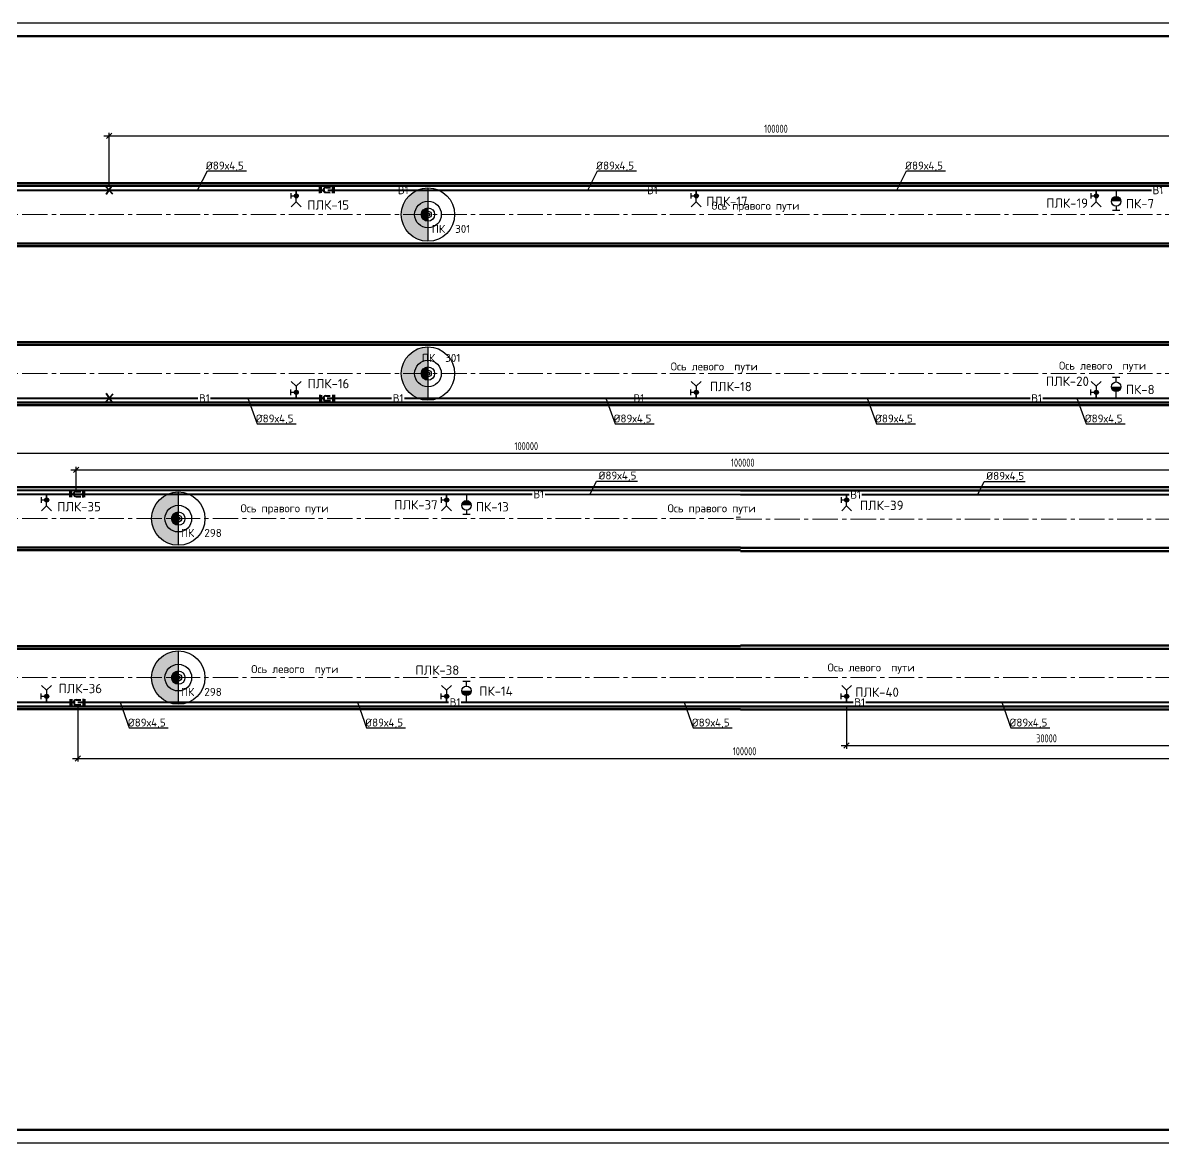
# Paper-space layout 'л2-л8' of a CAD drawing. Header units: millimetres. Extents: x 10032 to 18918, y -3051 to 627.
# Drawn here: x 11127.6 to 11555.3, y -1195.5 to -775.5 of the extents above; entities that cross this region are included whole.
import ezdxf

# ---------------------------------------------------------------- set-up
doc = ezdxf.new("R2010")
doc.units = ezdxf.units.MM
doc.header["$LTSCALE"] = 0.5
doc.linetypes.add('CENTER2', pattern=[28.575, 19.05, -3.175, 3.175, -3.175])
for name, color, linetype in [('0 @ 1', 7, 'Continuous'), ('1_NADPIS', 7, 'Continuous'), ('3_Текст', 7, 'Continuous'), ('FORMAT', 7, 'Continuous'), ('ВК_надписи', 7, 'Continuous'), ('ВК_сети', 4, 'Continuous'), ('ГТ_ПК', 2, 'Continuous'), ('ГТ_ПК @ 0.25', 2, 'Continuous'), ('ГТ_ПК @ 0.5', 2, 'Continuous'), ('ГТ_ПК @ 1', 2, 'Continuous'), ('ГТ_ПК @ 2', 2, 'Continuous'), ('ГТ_ПК @ 4', 2, 'Continuous')]:
    doc.layers.add(name, color=color, linetype=linetype)
for name, color, linetype, lineweight in [('1_PK500', 5, 'Continuous', 35), ('А_Конструкции', 4, 'Continuous', 50), ('АР_Оси', 242, 'CENTER2', 18)]:
    doc.layers.add(name, color=color, linetype=linetype, lineweight=lineweight)
doc.styles.add('RS-30-06', font='romans.shx', dxfattribs={"width": 0.6, "height": 3})
doc.styles.add('Стандарт ММП', font='isocpeur.ttf')
doc.dimstyles.new('M200$0', dxfattribs={"dimscale": 0, "dimtxt": 3, "dimasz": 2, "dimexe": 1.2, "dimexo": 1.5, "dimgap": 1.2, "dimtad": 1, "dimdec": 0, "dimlfac": 200, "dimrnd": 1, "dimzin": 0, "dimdsep": 46, "dimtxsty": 'RS-30-06', "dimblk1": 'OBLIQUE', "dimblk2": 'OBLIQUE', "dimsah": 1, "dimcen": 2.5, "dimdle": 2, "dimclrt": 9, "dimadec": 0, "dimazin": 0, "dimtfac": 1, "dimtdec": 0, "dimtmove": 2, "dimatfit": 3, "dimldrblk": 'OBLIQUE', "dimfxl": 1.2, "dimtolj": 1, "dimtzin": 0, "dimarcsym": 0})

# ---------------------------------------------------------------- blocks, each defined once
blk = doc.blocks.new('ПК')
at = {"layer": 'ГТ_ПК'}
blk.add_hatch(color=0, dxfattribs=at).paths.add_polyline_path([(0, -2.5, 0.414214), (2.5, 0, 0.414214), (0, 2.5)])
at = {"layer": 'ГТ_ПК', "color": 0}
blk.add_line((0, -2.5), (0, 2.5), dxfattribs=at)
blk.add_circle((0, 0), 2.5, dxfattribs=at)
blk = doc.blocks.new('*U497')
at = {"layer": 'ГТ_ПК @ 0.25', "extrusion": (9.32183e-09, 7.72587e-22, 1), "xscale": 0.2500000000000059, "yscale": 0.2500000000000053, "zscale": 0.2500000000000053, "rotation": 180}
blk.add_blockref('ПК', (11279.57, -847.38, 0), dxfattribs=at)
at = {"layer": 'ГТ_ПК @ 0.5', "extrusion": (9.32183e-09, 7.72587e-22, 1), "xscale": 0.5000000000000185, "yscale": 0.5000000000000173, "zscale": 0.5000000000000173, "rotation": 180}
blk.add_blockref('ПК', (11279.57, -847.38, 0), dxfattribs=at)
at = {"layer": 'ГТ_ПК @ 1', "extrusion": (9.32183e-09, 7.72587e-22, 1), "rotation": 179.9999999999641}
blk.add_blockref('ПК', (11279.57, -847.38, 0), dxfattribs=at)
at = {"layer": 'ГТ_ПК @ 2', "extrusion": (9.32183e-09, 7.72587e-22, 1), "xscale": 2.000000000000074, "yscale": 2.000000000000069, "zscale": 2.000000000000069, "rotation": 180}
blk.add_blockref('ПК', (11279.57, -847.38, 0), dxfattribs=at)
at = {"layer": 'ГТ_ПК @ 4', "extrusion": (9.32183e-09, 7.72587e-22, 1), "xscale": 4.000000000000095, "yscale": 4.000000000000085, "zscale": 4.000000000000085, "rotation": 180}
blk.add_blockref('ПК', (11279.57, -847.38, 0), dxfattribs=at)
blk = doc.blocks.new('*U500')
at = {"layer": 'ГТ_ПК @ 0.25', "extrusion": (9.32183e-09, 7.72587e-22, 1), "xscale": 0.2500000000000059, "yscale": 0.2500000000000053, "zscale": 0.2500000000000053, "rotation": 180}
blk.add_blockref('ПК', (11279.57, -906.98, 0), dxfattribs=at)
at = {"layer": 'ГТ_ПК @ 0.5', "extrusion": (9.32183e-09, 7.72587e-22, 1), "xscale": 0.5000000000000185, "yscale": 0.5000000000000173, "zscale": 0.5000000000000173, "rotation": 180}
blk.add_blockref('ПК', (11279.57, -906.98, 0), dxfattribs=at)
at = {"layer": 'ГТ_ПК @ 1', "extrusion": (9.32183e-09, 7.72587e-22, 1), "rotation": 179.9999999999641}
blk.add_blockref('ПК', (11279.57, -906.98, 0), dxfattribs=at)
at = {"layer": 'ГТ_ПК @ 2', "extrusion": (9.32183e-09, 7.72587e-22, 1), "xscale": 2.000000000000074, "yscale": 2.000000000000069, "zscale": 2.000000000000069, "rotation": 180}
blk.add_blockref('ПК', (11279.57, -906.98, 0), dxfattribs=at)
at = {"layer": 'ГТ_ПК @ 4', "extrusion": (9.32183e-09, 7.72587e-22, 1), "xscale": 4.000000000000095, "yscale": 4.000000000000085, "zscale": 4.000000000000085, "rotation": 180}
blk.add_blockref('ПК', (11279.57, -906.98, 0), dxfattribs=at)
blk = doc.blocks.new('*U440')
at = {"layer": 'FORMAT', "color": 7, "lineweight": 25}
blk.add_lwpolyline([(0, 0), (0, 420), (1783, 420), (1783, 0), (0, 0)], dxfattribs=at)
at = {"layer": 'FORMAT', "color": 7, "lineweight": 60}
blk.add_lwpolyline([(20, 5), (20, 415), (1778, 415), (1778, 5), (20, 5)], dxfattribs=at)
blk = doc.blocks.new('*U581')
at = {"layer": 'ГТ_ПК @ 0.25', "extrusion": (9.32183e-09, 7.72587e-22, 1), "xscale": 0.250000000000006, "yscale": 0.2500000000000053, "zscale": 0.2500000000000053, "rotation": 180}
blk.add_blockref('ПК', (11185.95, -961.37, 0), dxfattribs=at)
at = {"layer": 'ГТ_ПК @ 0.5', "extrusion": (9.32183e-09, 7.72587e-22, 1), "xscale": 0.5000000000000187, "yscale": 0.5000000000000173, "zscale": 0.5000000000000173, "rotation": 180}
blk.add_blockref('ПК', (11185.95, -961.37, 0), dxfattribs=at)
at = {"layer": 'ГТ_ПК @ 1', "extrusion": (9.32183e-09, 7.72587e-22, 1), "rotation": 179.9999999999641}
blk.add_blockref('ПК', (11185.95, -961.37, 0), dxfattribs=at)
at = {"layer": 'ГТ_ПК @ 2', "extrusion": (9.32183e-09, 7.72587e-22, 1), "xscale": 2.000000000000075, "yscale": 2.000000000000069, "zscale": 2.000000000000069, "rotation": 180}
blk.add_blockref('ПК', (11185.95, -961.37, 0), dxfattribs=at)
at = {"layer": 'ГТ_ПК @ 4', "extrusion": (9.32183e-09, 7.72587e-22, 1), "xscale": 4.000000000000096, "yscale": 4.000000000000085, "zscale": 4.000000000000085, "rotation": 180}
blk.add_blockref('ПК', (11185.95, -961.37, 0), dxfattribs=at)
blk = doc.blocks.new('*U584')
at = {"layer": 'ГТ_ПК @ 0.25', "extrusion": (9.32183e-09, 7.72587e-22, 1), "xscale": 0.250000000000006, "yscale": 0.2500000000000053, "zscale": 0.2500000000000053, "rotation": 180}
blk.add_blockref('ПК', (11185.95, -1020.97, 0), dxfattribs=at)
at = {"layer": 'ГТ_ПК @ 0.5', "extrusion": (9.32183e-09, 7.72587e-22, 1), "xscale": 0.5000000000000187, "yscale": 0.5000000000000173, "zscale": 0.5000000000000173, "rotation": 180}
blk.add_blockref('ПК', (11185.95, -1020.97, 0), dxfattribs=at)
at = {"layer": 'ГТ_ПК @ 1', "extrusion": (9.32183e-09, 7.72587e-22, 1), "rotation": 179.9999999999641}
blk.add_blockref('ПК', (11185.95, -1020.97, 0), dxfattribs=at)
at = {"layer": 'ГТ_ПК @ 2', "extrusion": (9.32183e-09, 7.72587e-22, 1), "xscale": 2.000000000000075, "yscale": 2.000000000000069, "zscale": 2.000000000000069, "rotation": 180}
blk.add_blockref('ПК', (11185.95, -1020.97, 0), dxfattribs=at)
at = {"layer": 'ГТ_ПК @ 4', "extrusion": (9.32183e-09, 7.72587e-22, 1), "xscale": 4.000000000000096, "yscale": 4.000000000000085, "zscale": 4.000000000000085, "rotation": 180}
blk.add_blockref('ПК', (11185.95, -1020.97, 0), dxfattribs=at)
blk = doc.blocks.new('_Oblique')
at = {"linetype": 'ByBlock', "lineweight": 30}
blk.add_line((-0.5, -0.5), (0.5, 0.5), dxfattribs=at)
blk = doc.blocks.new('*D118')
at = {"layer": 'Defpoints', "color": 0, "lineweight": -2}
for p, q in [((11160.06, -836.69), (11160.06, -816.7)), ((11660.06, -836.69), (11660.06, -816.7)), ((11158.06, -817.9), (11662.06, -817.9))]:
    blk.add_line(p, q, dxfattribs=at)
at = {"layer": 'Defpoints', "color": 0, "linetype": 'Continuous', "lineweight": 50}
for p in [(11660.06, -817.9), (11160.06, -838.19), (11660.06, -838.19)]:
    blk.add_point(p, dxfattribs=at)
at = {"layer": 'Defpoints', "color": 0, "linetype": 'Continuous', "lineweight": -2, "xscale": 2, "yscale": 2, "zscale": 2, "rotation": 180}
blk.add_blockref('_Oblique', (11160.06, -817.9), dxfattribs=at)
at = {"layer": 'Defpoints', "color": 0, "linetype": 'Continuous', "lineweight": -2, "xscale": 2, "yscale": 2, "zscale": 2}
blk.add_blockref('_Oblique', (11660.06, -817.9), dxfattribs=at)
at = {"layer": 'Defpoints', "color": 9, "linetype": 'Continuous', "lineweight": 30, "insert": (11410.06, -815.2), "char_height": 3, "attachment_point": 5, "style": 'RS-30-06'}
blk.add_mtext('\\A1;100000', dxfattribs=at)
blk = doc.blocks.new('*D120')
at = {"layer": 'Defpoints', "color": 0, "lineweight": -2}
for p, q in [((11148.29, -1031.66), (11148.29, -1052.47)), ((11648.29, -1031.66), (11648.29, -1052.47)), ((11146.29, -1051.27), (11650.29, -1051.27))]:
    blk.add_line(p, q, dxfattribs=at)
at = {"layer": 'Defpoints', "color": 0, "linetype": 'Continuous', "lineweight": 30}
for p in [(11148.29, -1030.16, 0), (11648.29, -1030.16, 0), (11648.29, -1051.27)]:
    blk.add_point(p, dxfattribs=at)
at = {"layer": 'Defpoints', "color": 0, "linetype": 'Continuous', "lineweight": -2, "xscale": 2, "yscale": 2, "zscale": 2, "rotation": 180}
blk.add_blockref('_Oblique', (11148.29, -1051.27), dxfattribs=at)
at = {"layer": 'Defpoints', "color": 0, "linetype": 'Continuous', "lineweight": -2, "xscale": 2, "yscale": 2, "zscale": 2}
blk.add_blockref('_Oblique', (11648.29, -1051.27), dxfattribs=at)
at = {"layer": 'Defpoints', "color": 9, "linetype": 'Continuous', "lineweight": 30, "insert": (11398.29, -1048.57), "char_height": 3, "attachment_point": 5, "style": 'RS-30-06'}
blk.add_mtext('\\A1;100000', dxfattribs=at)
blk = doc.blocks.new('*D121')
at = {"layer": 'Defpoints', "color": 0, "lineweight": -2}
for p, q in [((11436.52, -1031.66), (11436.52, -1047.63)), ((11586.52, -1031.66), (11586.52, -1047.63)), ((11434.52, -1046.43), (11588.52, -1046.43))]:
    blk.add_line(p, q, dxfattribs=at)
at = {"layer": 'Defpoints', "color": 0, "linetype": 'Continuous', "lineweight": 30}
for p in [(11436.52, -1030.16, 0), (11586.52, -1030.16, 0), (11586.52, -1046.43)]:
    blk.add_point(p, dxfattribs=at)
at = {"layer": 'Defpoints', "color": 0, "linetype": 'Continuous', "lineweight": -2, "xscale": 2, "yscale": 2, "zscale": 2, "rotation": 180}
blk.add_blockref('_Oblique', (11436.52, -1046.43), dxfattribs=at)
at = {"layer": 'Defpoints', "color": 0, "linetype": 'Continuous', "lineweight": -2, "xscale": 2, "yscale": 2, "zscale": 2}
blk.add_blockref('_Oblique', (11586.52, -1046.43), dxfattribs=at)
at = {"layer": 'Defpoints', "color": 9, "linetype": 'Continuous', "lineweight": 30, "insert": (11511.52, -1043.73), "char_height": 3, "attachment_point": 5, "style": 'RS-30-06'}
blk.add_mtext('\\A1;30000', dxfattribs=at)
blk = doc.blocks.new('*D125')
at = {"layer": 'Defpoints', "color": 0, "lineweight": -2}
for p, q in [((11066.44, -950.67), (11066.44, -935.68)), ((11566.44, -950.87), (11566.44, -935.68)), ((11064.44, -936.88), (11568.44, -936.88))]:
    blk.add_line(p, q, dxfattribs=at)
at = {"layer": 'Defpoints', "color": 0, "linetype": 'Continuous', "lineweight": 30}
for p in [(11566.44, -936.88), (11066.44, -952.17), (11566.44, -952.37, 0)]:
    blk.add_point(p, dxfattribs=at)
at = {"layer": 'Defpoints', "color": 0, "linetype": 'Continuous', "lineweight": -2, "xscale": 2, "yscale": 2, "zscale": 2, "rotation": 180}
blk.add_blockref('_Oblique', (11066.44, -936.88), dxfattribs=at)
at = {"layer": 'Defpoints', "color": 0, "linetype": 'Continuous', "lineweight": -2, "xscale": 2, "yscale": 2, "zscale": 2}
blk.add_blockref('_Oblique', (11566.44, -936.88), dxfattribs=at)
at = {"layer": 'Defpoints', "color": 9, "linetype": 'Continuous', "lineweight": 30, "insert": (11316.44, -934.18), "char_height": 3, "attachment_point": 5, "style": 'RS-30-06'}
blk.add_mtext('\\A1;100000', dxfattribs=at)
blk = doc.blocks.new('*D126')
at = {"layer": 'Defpoints', "color": 0, "lineweight": -2}
for p, q in [((11145.6, -943.09), (11649.6, -943.09)), ((11147.6, -950.62), (11147.6, -941.89)), ((11647.6, -950.82), (11647.6, -941.89))]:
    blk.add_line(p, q, dxfattribs=at)
at = {"layer": 'Defpoints', "color": 0, "linetype": 'Continuous', "lineweight": 30}
for p in [(11647.6, -943.09), (11147.6, -952.12, 0), (11647.6, -952.32, 0)]:
    blk.add_point(p, dxfattribs=at)
at = {"layer": 'Defpoints', "color": 0, "linetype": 'Continuous', "lineweight": -2, "xscale": 2, "yscale": 2, "zscale": 2, "rotation": 180}
blk.add_blockref('_Oblique', (11147.6, -943.09), dxfattribs=at)
at = {"layer": 'Defpoints', "color": 0, "linetype": 'Continuous', "lineweight": -2, "xscale": 2, "yscale": 2, "zscale": 2}
blk.add_blockref('_Oblique', (11647.6, -943.09), dxfattribs=at)
at = {"layer": 'Defpoints', "color": 9, "linetype": 'Continuous', "lineweight": 30, "insert": (11397.6, -940.39), "char_height": 3, "attachment_point": 5, "style": 'RS-30-06'}
blk.add_mtext('\\A1;100000', dxfattribs=at)

psp = doc.layouts.new('л2-л8')

# ---------------------------------------------------------------- hatches: boundary and pattern name
at = {"layer": 'ВК_сети', "ltscale": 0.5}
h = psp.add_hatch(color=5, dxfattribs=at)
h.paths.add_polyline_path([(11230.9501, -840.3734, 0.41421356), (11230.2001, -839.6234), (11230.2001, -840.3734)])
h.paths.add_polyline_path([(11230.9501, -840.3734), (11230.2001, -840.3734), (11230.2001, -841.1234, 0.41421356)])
h.paths.add_polyline_path([(11230.2001, -840.3734), (11230.2001, -839.6234, 0.58408052), (11229.5583, -840.7614)])
h.paths.add_polyline_path([(11230.2001, -841.1234), (11230.2001, -840.3734), (11229.5583, -840.7614, 0.26256208)])
h = psp.add_hatch(color=5, dxfattribs=at)
h.paths.add_polyline_path([(11380.9501, -840.3734, 0.41421356), (11380.2001, -839.6234), (11380.2001, -840.3734)])
h.paths.add_polyline_path([(11380.9501, -840.3734), (11380.2001, -840.3734), (11380.2001, -841.1234, 0.41421356)])
h.paths.add_polyline_path([(11380.2001, -840.3734), (11380.2001, -839.6234, 0.58408052), (11379.5583, -840.7614)])
h.paths.add_polyline_path([(11380.2001, -841.1234), (11380.2001, -840.3734), (11379.5583, -840.7614, 0.26256208)])
h = psp.add_hatch(color=5, dxfattribs=at)
h.paths.add_polyline_path([(11530.9501, -840.3734, 0.41421356), (11530.2001, -839.6234), (11530.2001, -840.3734)])
h.paths.add_polyline_path([(11530.9501, -840.3734), (11530.2001, -840.3734), (11530.2001, -841.1234, 0.41421356)])
h.paths.add_polyline_path([(11530.2001, -840.3734), (11530.2001, -839.6234, 0.58408052), (11529.5583, -840.7614)])
h.paths.add_polyline_path([(11530.2001, -841.1234), (11530.2001, -840.3734), (11529.5583, -840.7614, 0.26256208)])
h = psp.add_hatch(color=1, dxfattribs=at)
h.paths.add_polyline_path([(11535.8385, -842.4323), (11539.4385, -842.4323, 0.09159777), (11539.3197, -841.7892), (11535.9573, -841.7892, 0.09159777)])
h.paths.add_polyline_path([(11535.9573, -841.7892), (11539.3197, -841.7892, 0.68812614)])
h = psp.add_hatch(color=1, dxfattribs=at)
h.paths.add_polyline_path([(11535.8385, -842.4323), (11539.4385, -842.4323, 0.09159777), (11539.3197, -841.7892), (11535.9573, -841.7892, 0.09159777)])
h.paths.add_polyline_path([(11535.9573, -841.7892), (11539.3197, -841.7892, 0.68812614)])
h = psp.add_hatch(color=5, dxfattribs=at)
h.paths.add_polyline_path([(11230.9501, -913.9966, -0.41421356), (11230.2001, -914.7466), (11230.2001, -913.9966)])
h.paths.add_polyline_path([(11230.9501, -913.9966), (11230.2001, -913.9966), (11230.2001, -913.2466, -0.41421356)])
h.paths.add_polyline_path([(11230.2001, -913.9966), (11230.2001, -914.7466, -0.58408052), (11229.5583, -913.6086)])
h.paths.add_polyline_path([(11230.2001, -913.2466), (11230.2001, -913.9966), (11229.5583, -913.6086, -0.26256208)])
h = psp.add_hatch(color=5, dxfattribs=at)
h.paths.add_polyline_path([(11380.9501, -913.9966, -0.41421356), (11380.2001, -914.7466), (11380.2001, -913.9966)])
h.paths.add_polyline_path([(11380.9501, -913.9966), (11380.2001, -913.9966), (11380.2001, -913.2466, -0.41421356)])
h.paths.add_polyline_path([(11380.2001, -913.9966), (11380.2001, -914.7466, -0.58408052), (11379.5583, -913.6086)])
h.paths.add_polyline_path([(11380.2001, -913.2466), (11380.2001, -913.9966), (11379.5583, -913.6086, -0.26256208)])
h = psp.add_hatch(color=5, dxfattribs=at)
h.paths.add_polyline_path([(11530.9501, -913.9966, -0.41421356), (11530.2001, -914.7466), (11530.2001, -913.9966)])
h.paths.add_polyline_path([(11530.9501, -913.9966), (11530.2001, -913.9966), (11530.2001, -913.2466, -0.41421356)])
h.paths.add_polyline_path([(11530.2001, -913.9966), (11530.2001, -914.7466, -0.58408052), (11529.5583, -913.6086)])
h.paths.add_polyline_path([(11530.2001, -913.2466), (11530.2001, -913.9966), (11529.5583, -913.6086, -0.26256208)])
h = psp.add_hatch(color=1, dxfattribs=at)
h.paths.add_polyline_path([(11535.8385, -911.9377), (11539.4385, -911.9377, -0.09159777), (11539.3197, -912.5808), (11535.9573, -912.5808, -0.09159777)])
h.paths.add_polyline_path([(11535.9573, -912.5808), (11539.3197, -912.5808, -0.68812614)])
h = psp.add_hatch(color=1, dxfattribs=at)
h.paths.add_polyline_path([(11535.8385, -911.9377), (11539.4385, -911.9377, -0.09159777), (11539.3197, -912.5808), (11535.9573, -912.5808, -0.09159777)])
h.paths.add_polyline_path([(11535.9573, -912.5808), (11539.3197, -912.5808, -0.68812614)])
h = psp.add_hatch(color=5, dxfattribs=at)
h.paths.add_polyline_path([(11137.3302, -954.3538, 0.41421356), (11136.5802, -953.6038), (11136.5802, -954.3538)])
h.paths.add_polyline_path([(11137.3302, -954.3538), (11136.5802, -954.3538), (11136.5802, -955.1038, 0.41421356)])
h.paths.add_polyline_path([(11136.5802, -954.3538), (11136.5802, -953.6038, 0.58408052), (11135.9383, -954.7418)])
h.paths.add_polyline_path([(11136.5802, -955.1038), (11136.5802, -954.3538), (11135.9383, -954.7418, 0.26256208)])
h = psp.add_hatch(color=5, dxfattribs=at)
h.paths.add_polyline_path([(11287.3302, -954.3538, 0.41421356), (11286.5802, -953.6038), (11286.5802, -954.3538)])
h.paths.add_polyline_path([(11287.3302, -954.3538), (11286.5802, -954.3538), (11286.5802, -955.1038, 0.41421356)])
h.paths.add_polyline_path([(11286.5802, -954.3538), (11286.5802, -953.6038, 0.58408052), (11285.9383, -954.7418)])
h.paths.add_polyline_path([(11286.5802, -955.1038), (11286.5802, -954.3538), (11285.9383, -954.7418, 0.26256208)])
h = psp.add_hatch(color=5, dxfattribs=at)
h.paths.add_polyline_path([(11437.3302, -954.3538, 0.41421356), (11436.5802, -953.6038), (11436.5802, -954.3538)])
h.paths.add_polyline_path([(11437.3302, -954.3538), (11436.5802, -954.3538), (11436.5802, -955.1038, 0.41421356)])
h.paths.add_polyline_path([(11436.5802, -954.3538), (11436.5802, -953.6038, 0.58408052), (11435.9383, -954.7418)])
h.paths.add_polyline_path([(11436.5802, -955.1038), (11436.5802, -954.3538), (11435.9383, -954.7418, 0.26256208)])
h = psp.add_hatch(color=1, dxfattribs=at)
h.paths.add_polyline_path([(11292.2186, -956.4128), (11295.8186, -956.4128, 0.09159777), (11295.6997, -955.7696), (11292.3374, -955.7696, 0.09159777)])
h.paths.add_polyline_path([(11292.3374, -955.7696), (11295.6997, -955.7696, 0.68812614)])
h = psp.add_hatch(color=1, dxfattribs=at)
h.paths.add_polyline_path([(11292.2186, -956.4128), (11295.8186, -956.4128, 0.09159777), (11295.6997, -955.7696), (11292.3374, -955.7696, 0.09159777)])
h.paths.add_polyline_path([(11292.3374, -955.7696), (11295.6997, -955.7696, 0.68812614)])
h = psp.add_hatch(color=1, dxfattribs=at)
h.paths.add_polyline_path([(11292.2186, -1025.9181), (11295.8186, -1025.9181, -0.09159777), (11295.6997, -1026.5612), (11292.3374, -1026.5612, -0.09159777)])
h.paths.add_polyline_path([(11292.3374, -1026.5612), (11295.6997, -1026.5612, -0.68812614)])
h = psp.add_hatch(color=1, dxfattribs=at)
h.paths.add_polyline_path([(11292.2186, -1025.9181), (11295.8186, -1025.9181, -0.09159777), (11295.6997, -1026.5612), (11292.3374, -1026.5612, -0.09159777)])
h.paths.add_polyline_path([(11292.3374, -1026.5612), (11295.6997, -1026.5612, -0.68812614)])
h = psp.add_hatch(color=5, dxfattribs=at)
h.paths.add_polyline_path([(11137.3302, -1027.9771, -0.41421356), (11136.5802, -1028.7271), (11136.5802, -1027.9771)])
h.paths.add_polyline_path([(11137.3302, -1027.9771), (11136.5802, -1027.9771), (11136.5802, -1027.2271, -0.41421356)])
h.paths.add_polyline_path([(11136.5802, -1027.9771), (11136.5802, -1028.7271, -0.58408052), (11135.9383, -1027.5891)])
h.paths.add_polyline_path([(11136.5802, -1027.2271), (11136.5802, -1027.9771), (11135.9383, -1027.5891, -0.26256208)])
h = psp.add_hatch(color=5, dxfattribs=at)
h.paths.add_polyline_path([(11287.3302, -1027.9771, -0.41421356), (11286.5802, -1028.7271), (11286.5802, -1027.9771)])
h.paths.add_polyline_path([(11287.3302, -1027.9771), (11286.5802, -1027.9771), (11286.5802, -1027.2271, -0.41421356)])
h.paths.add_polyline_path([(11286.5802, -1027.9771), (11286.5802, -1028.7271, -0.58408052), (11285.9383, -1027.5891)])
h.paths.add_polyline_path([(11286.5802, -1027.2271), (11286.5802, -1027.9771), (11285.9383, -1027.5891, -0.26256208)])
h = psp.add_hatch(color=5, dxfattribs=at)
h.paths.add_polyline_path([(11437.3302, -1027.9771, -0.41421356), (11436.5802, -1028.7271), (11436.5802, -1027.9771)])
h.paths.add_polyline_path([(11437.3302, -1027.9771), (11436.5802, -1027.9771), (11436.5802, -1027.2271, -0.41421356)])
h.paths.add_polyline_path([(11436.5802, -1027.9771), (11436.5802, -1028.7271, -0.58408052), (11435.9383, -1027.5891)])
h.paths.add_polyline_path([(11436.5802, -1027.2271), (11436.5802, -1027.9771), (11435.9383, -1027.5891, -0.26256208)])

# ---------------------------------------------------------------- linework, layer by layer
at = {"layer": 'А_Конструкции'}
for p, q in [((10070.1385, -835.585), (11608.6492, -835.585)), ((10070.1385, -836.585), (11608.6492, -836.585)), ((10160.1385, -858.185), (11608.6492, -858.185)), ((10160.1385, -859.185), (11608.6492, -859.185)), ((10160.1385, -895.185), (11608.6492, -895.185)), ((10160.1385, -896.185), (11608.6492, -896.185)), ((10070.1385, -917.785), (11608.6492, -917.785)), ((10070.1385, -918.785), (11608.6492, -918.785)), ((10070.1385, -949.5654), (11396.74, -949.5654)), ((10070.1385, -950.5654), (11396.74, -950.7654)), ((11663.7584, -949.5654), (11396.74, -949.5654)), ((11663.7584, -950.7654), (11396.74, -950.7654)), ((10070.1385, -972.1654), (11396.74, -972.1654)), ((10070.1385, -973.1654), (11396.74, -973.1654)), ((11663.7584, -972.3654), (11396.74, -972.3654)), ((11663.7584, -973.5654), (11396.74, -973.5654)), ((10070.1385, -1009.1654), (11396.74, -1009.1654)), ((11663.7584, -1008.9654), (11396.74, -1008.9654)), ((10070.1385, -1010.1654), (11396.74, -1010.1654)), ((11663.7584, -1010.1654), (11396.74, -1010.1654)), ((10070.1385, -1031.7654), (11396.74, -1031.7654)), ((10070.1385, -1032.7654), (11396.74, -1032.7654)), ((11663.7584, -1031.7654), (11396.74, -1031.7654)), ((11663.7584, -1032.9654), (11396.74, -1032.9654))]:
    psp.add_line(p, q, dxfattribs=at)
at = {"layer": 'АР_Оси', "color": 7}
for p, q in [((10070.1385, -847.385), (11607.0927, -847.385)), ((10070.1385, -906.985), (11607.0927, -906.985)), ((10070.1385, -961.3655), (11395.1835, -961.3655)), ((11395.1835, -960.851), (11396.74, -960.851)), ((11395.1835, -961.5654), (11662.1865, -961.5654)), ((10070.1385, -1020.9655), (11395.1835, -1020.9655)), ((11395.1835, -1020.9654), (11665.2886, -1020.9654))]:
    psp.add_line(p, q, dxfattribs=at)
at = {"layer": 'ВК_надписи'}
for p, q in [((11193.1786, -838.1934, 0), (11196.8384, -830.9957, 0)), ((11196.8384, -830.9957, 0), (11211.4778, -830.9957, 0)), ((11339.5149, -838.1934, 0), (11343.1747, -830.9957, 0)), ((11343.1747, -830.9957, 0), (11357.8141, -830.9957, 0)), ((11455.3647, -838.1934, 0), (11459.0245, -830.9957, 0)), ((11459.0245, -830.9957, 0), (11473.6639, -830.9957, 0)), ((11212.0658, -916.1766, 0), (11215.5181, -925.8077, 0)), ((11346.2496, -916.1766, 0), (11349.7019, -925.8077, 0)), ((11444.2886, -916.1766, 0), (11447.7409, -925.8077, 0)), ((11522.9293, -916.1766, 0), (11526.3816, -925.8077, 0)), ((11215.5181, -925.8077, 0), (11230.1575, -925.8077, 0)), ((11349.7019, -925.8077, 0), (11364.3414, -925.8077, 0)), ((11447.7409, -925.8077, 0), (11462.3803, -925.8077, 0)), ((11526.3816, -925.8077, 0), (11541.0211, -925.8077, 0)), ((11340.4044, -952.1739, 0), (11342.7824, -947.3214, 0)), ((11342.7824, -947.3214, 0), (11358.1142, -947.3707, 0)), ((11485.7978, -952.2918), (11488.1759, -947.4393, 0)), ((11488.1759, -947.4393, 0), (11503.5077, -947.4886, 0)), ((11164.0941, -1030.157, 0), (11167.5464, -1039.7882, 0)), ((11253.1076, -1030.157, 0), (11256.5599, -1039.7882, 0)), ((11375.5752, -1030.157, 0), (11379.0274, -1039.7882, 0)), ((11494.705, -1030.157, 0), (11498.1573, -1039.7882, 0)), ((11167.5464, -1039.7882, 0), (11182.1859, -1039.7882, 0)), ((11256.5599, -1039.7882, 0), (11271.1993, -1039.7882, 0)), ((11379.0274, -1039.7882, 0), (11393.6669, -1039.7882, 0)), ((11498.1573, -1039.7882, 0), (11512.7968, -1039.7882, 0))]:
    psp.add_line(p, q, dxfattribs=at)
at = {"layer": 'ВК_сети', "color": 5, "lineweight": 40, "ltscale": 0.5}
for p, q in [((11161.4416, -839.6892, 0), (11158.6854, -836.6976, 0)), ((11161.1971, -836.5048, 0), (11158.9299, -839.8821, 0)), ((11238.9598, -839.3509, 0), (11238.9903, -836.8684, 0)), ((11239.4562, -839.2909, 0), (11239.4866, -836.8083, 0)), ((11241.3013, -837.2406, 0), (11242.9722, -837.2611, 0)), ((11243.8594, -839.411, 0), (11243.8898, -836.9284, 0)), ((11244.3558, -839.3509, 0), (11244.3862, -836.8684, 0)), ((11241.2793, -839.0355, 0), (11242.9502, -839.056, 0)), ((11161.4416, -914.6808, 0), (11158.6854, -917.6724, 0)), ((11161.1971, -917.8652, 0), (11158.9299, -914.4879, 0)), ((11238.9598, -915.0191, 0), (11238.9903, -917.5016, 0)), ((11239.4562, -915.0791, 0), (11239.4866, -917.5617, 0)), ((11243.8594, -914.959, 0), (11243.8898, -917.4415, 0)), ((11244.3558, -915.0191, 0), (11244.3862, -917.5016, 0)), ((11241.2793, -915.3345, 0), (11242.9502, -915.314, 0)), ((11241.3013, -917.1294, 0), (11242.9722, -917.1089, 0)), ((11145.3399, -953.3313, 0), (11145.3703, -950.8488, 0)), ((11145.8363, -953.2713, 0), (11145.8667, -950.7888, 0)), ((11147.6594, -953.0159, 0), (11149.3303, -953.0364, 0)), ((11147.6814, -951.221, 0), (11149.3523, -951.2415, 0)), ((11150.2395, -953.3914, 0), (11150.2699, -950.9089, 0)), ((11150.7359, -953.3313, 0), (11150.7663, -950.8488, 0)), ((11145.3399, -1028.9995, 0), (11145.3703, -1031.482, 0)), ((11145.8363, -1029.0596, 0), (11145.8667, -1031.5421, 0)), ((11147.6594, -1029.315, 0), (11149.3303, -1029.2945, 0)), ((11150.2395, -1028.9395, 0), (11150.2699, -1031.422, 0)), ((11150.7359, -1028.9995, 0), (11150.7663, -1031.482, 0)), ((11147.6814, -1031.1099, 0), (11149.3523, -1031.0894, 0))]:
    psp.add_line(p, q, dxfattribs=at)
at = {"layer": 'ВК_сети', "color": 5, "ltscale": 0.5}
for p, q in [((11228.1705, -839.3417, 0), (11228.1705, -841.4036, 0)), ((11228.1705, -840.3726, 0), (11230.2001, -840.3726, 0)), ((11230.1385, -842.6322, 0), (11230.1385, -838.1934, 0)), ((11378.1705, -839.3417, 0), (11378.1705, -841.4036, 0)), ((11378.1705, -840.3726, 0), (11380.2001, -840.3726, 0)), ((11380.1385, -842.6322, 0), (11380.1385, -838.1934, 0)), ((11528.1705, -839.3417, 0), (11528.1705, -841.4036, 0)), ((11528.1705, -840.3726, 0), (11530.2001, -840.3726, 0)), ((11530.1385, -842.6322, 0), (11530.1385, -838.1934, 0)), ((11230.1385, -842.6322, 0), (11228.3143, -844.4564, 0)), ((11230.1385, -842.6322, 0), (11231.9627, -844.4564, 0)), ((11380.1385, -842.6322, 0), (11378.3143, -844.4564, 0)), ((11380.1385, -842.6322, 0), (11381.9627, -844.4564, 0)), ((11530.1385, -842.6322, 0), (11528.3143, -844.4564, 0)), ((11530.1385, -842.6322, 0), (11531.9627, -844.4564, 0)), ((11230.1385, -911.7378, 0), (11228.3143, -909.9136, 0)), ((11230.1385, -911.7378, 0), (11231.9627, -909.9136, 0)), ((11380.1385, -911.7378, 0), (11378.3143, -909.9136, 0)), ((11380.1385, -911.7378, 0), (11381.9627, -909.9136, 0)), ((11530.1385, -911.7378, 0), (11528.3143, -909.9136, 0)), ((11530.1385, -911.7378, 0), (11531.9627, -909.9136, 0)), ((11228.1705, -915.0283, 0), (11228.1705, -912.9664, 0)), ((11228.1705, -913.9974, 0), (11230.2001, -913.9974, 0)), ((11230.1385, -911.7378, 0), (11230.1385, -916.1766, 0)), ((11378.1705, -915.0283, 0), (11378.1705, -912.9664, 0)), ((11378.1705, -913.9974, 0), (11380.2001, -913.9974, 0)), ((11380.1385, -911.7378, 0), (11380.1385, -916.1766, 0)), ((11528.1705, -915.0283, 0), (11528.1705, -912.9664, 0)), ((11528.1705, -913.9974, 0), (11530.2001, -913.9974, 0)), ((11530.1385, -911.7378, 0), (11530.1385, -916.1766, 0)), ((11134.5506, -953.3222, 0), (11134.5506, -955.384, 0)), ((11136.5186, -956.6126, 0), (11136.5186, -952.1739, 0)), ((11284.5506, -953.3222, 0), (11284.5506, -955.384, 0)), ((11286.5186, -956.6126, 0), (11286.5186, -952.1739, 0)), ((11434.5506, -953.3222, 0), (11434.5506, -955.384, 0)), ((11436.5186, -956.6126, 0), (11436.5186, -952.4065, 0)), ((11134.5506, -954.3531, 0), (11136.5802, -954.3531, 0)), ((11136.5186, -956.6126, 0), (11134.6944, -958.4368, 0)), ((11136.5186, -956.6126, 0), (11138.3427, -958.4368, 0)), ((11284.5506, -954.3531, 0), (11286.5802, -954.3531, 0)), ((11286.5186, -956.6126, 0), (11284.6944, -958.4368, 0)), ((11286.5186, -956.6126, 0), (11288.3427, -958.4368, 0)), ((11434.5506, -954.3531, 0), (11436.5802, -954.3531, 0)), ((11436.5186, -956.6126, 0), (11434.6944, -958.4368, 0)), ((11436.5186, -956.6126, 0), (11438.3427, -958.4368, 0)), ((11136.5186, -1025.7183, 0), (11134.6944, -1023.8941, 0)), ((11136.5186, -1025.7183, 0), (11138.3427, -1023.8941, 0)), ((11136.5186, -1025.7183, 0), (11136.5186, -1030.157, 0)), ((11286.5186, -1025.7183, 0), (11284.6944, -1023.8941, 0)), ((11286.5186, -1025.7183, 0), (11288.3427, -1023.8941, 0)), ((11286.5186, -1025.7183, 0), (11286.5186, -1030.157, 0)), ((11436.5186, -1025.7183, 0), (11434.6944, -1023.8941, 0)), ((11436.5186, -1025.7183, 0), (11438.3427, -1023.8941, 0)), ((11436.5186, -1025.7183, 0), (11436.5186, -1030.157, 0)), ((11134.5506, -1029.0087, 0), (11134.5506, -1026.9469, 0)), ((11134.5506, -1027.9778, 0), (11136.5802, -1027.9778, 0)), ((11284.5506, -1029.0087, 0), (11284.5506, -1026.9469, 0)), ((11284.5506, -1027.9778, 0), (11286.5802, -1027.9778, 0)), ((11434.5506, -1029.0087, 0), (11434.5506, -1026.9469, 0)), ((11434.5506, -1027.9778, 0), (11436.5802, -1027.9778, 0))]:
    psp.add_line(p, q, dxfattribs=at)
at = {"layer": 'ВК_сети', "color": 1, "lineweight": 30, "ltscale": 0.5, "extrusion": (-3.27269e-07, 1.1423e-06, 1)}
for p, q in [((11230.1385, -838.1934, 0), (11230.1385, -841.1483, 0)), ((11380.1385, -838.1934, 0), (11380.1385, -841.1483, 0)), ((11530.1385, -838.1934, 0), (11530.1385, -841.1483, 0)), ((11136.5186, -952.1739, 0), (11136.5186, -955.1288, 0)), ((11286.5186, -952.1739, 0), (11286.5186, -955.1288, 0)), ((11436.5186, -952.4065, 0), (11436.5186, -955.1288, 0))]:
    psp.add_line(p, q, dxfattribs=at)
at = {"layer": 'ВК_сети', "color": 1, "lineweight": 30, "ltscale": 0.5}
for p, q in [((11537.6385, -841.1549, -0.0001), (11537.1211, -841.1587, -0.0001)), ((11537.6385, -841.1549, -0.0001), (11537.1211, -841.1587, -0.0001)), ((11537.6355, -840.7529, -0.0001), (11537.6385, -841.1549, -0.0001)), ((11537.6355, -840.7529, -0.0001), (11537.6385, -841.1549, -0.0001)), ((11537.6385, -841.1549, -0.0001), (11538.1559, -841.1511, -0.0001)), ((11537.6385, -841.1549, -0.0001), (11538.1559, -841.1511, -0.0001)), ((11537.6385, -913.2151, -0.0001), (11537.1211, -913.2113, -0.0001)), ((11537.6385, -913.2151, -0.0001), (11537.1211, -913.2113, -0.0001)), ((11537.6355, -913.6171, -0.0001), (11537.6385, -913.2151, -0.0001)), ((11537.6355, -913.6171, -0.0001), (11537.6385, -913.2151, -0.0001)), ((11537.6385, -913.2151, -0.0001), (11538.1559, -913.2189, -0.0001)), ((11537.6385, -913.2151, -0.0001), (11538.1559, -913.2189, -0.0001)), ((11294.0186, -955.1353, -0.0001), (11293.5012, -955.1391, -0.0001)), ((11294.0186, -955.1353, -0.0001), (11293.5012, -955.1391, -0.0001)), ((11294.0156, -954.7333, -0.0001), (11294.0186, -955.1353, -0.0001)), ((11294.0156, -954.7333, -0.0001), (11294.0186, -955.1353, -0.0001)), ((11294.0186, -955.1353, -0.0001), (11294.5359, -955.1315, -0.0001)), ((11294.0186, -955.1353, -0.0001), (11294.5359, -955.1315, -0.0001)), ((11294.0186, -1027.1956, -0.0001), (11293.5012, -1027.1917, -0.0001)), ((11294.0186, -1027.1956, -0.0001), (11293.5012, -1027.1917, -0.0001)), ((11294.0156, -1027.5975, -0.0001), (11294.0186, -1027.1956, -0.0001)), ((11294.0156, -1027.5975, -0.0001), (11294.0186, -1027.1956, -0.0001)), ((11294.0186, -1027.1956, -0.0001), (11294.5359, -1027.1994, -0.0001)), ((11294.0186, -1027.1956, -0.0001), (11294.5359, -1027.1994, -0.0001))]:
    psp.add_line(p, q, dxfattribs=at)
at = {"layer": 'ВК_сети', "color": 1, "ltscale": 0.5}
for p, q in [((11537.6385, -838.1934, 0), (11537.6385, -840.6323, 0)), ((11537.6385, -838.1934, 0), (11537.6385, -840.6323, 0)), ((11538.9804, -845.8853, 0), (11536.2966, -845.8853, 0)), ((11538.9804, -845.8853, 0), (11536.2966, -845.8853, 0)), ((11537.6385, -844.2323, 0), (11537.6385, -845.8853, 0)), ((11537.6385, -844.2323, 0), (11537.6385, -845.8853, 0)), ((11538.9804, -908.4847, 0), (11536.2966, -908.4847, 0)), ((11538.9804, -908.4847, 0), (11536.2966, -908.4847, 0)), ((11537.6385, -910.1377, 0), (11537.6385, -908.4847, 0)), ((11537.6385, -910.1377, 0), (11537.6385, -908.4847, 0)), ((11537.6385, -916.1766, 0), (11537.6385, -913.7377, 0)), ((11537.6385, -916.1766, 0), (11537.6385, -913.7377, 0)), ((11294.0186, -952.1739, 0), (11294.0186, -954.6128, 0)), ((11294.0186, -952.1739, 0), (11294.0186, -954.6128, 0)), ((11295.3604, -959.8657, 0), (11292.6767, -959.8657, 0)), ((11295.3604, -959.8657, 0), (11292.6767, -959.8657, 0)), ((11294.0186, -958.2128, 0), (11294.0186, -959.8657, 0)), ((11294.0186, -958.2128, 0), (11294.0186, -959.8657, 0)), ((11295.3604, -1022.4652, 0), (11292.6767, -1022.4652, 0)), ((11295.3604, -1022.4652, 0), (11292.6767, -1022.4652, 0)), ((11294.0186, -1024.1181, 0), (11294.0186, -1022.4652, 0)), ((11294.0186, -1024.1181, 0), (11294.0186, -1022.4652, 0)), ((11294.0186, -1030.157, 0), (11294.0186, -1027.7181, 0)), ((11294.0186, -1030.157, 0), (11294.0186, -1027.7181, 0))]:
    psp.add_line(p, q, dxfattribs=at)
at = {"layer": 'ВК_сети', "color": 1, "lineweight": 30, "ltscale": 0.5, "extrusion": (-3.27269e-07, -1.1423e-06, 1)}
for p, q in [((11230.1385, -916.1766, 0), (11230.1385, -913.2217, 0)), ((11380.1385, -916.1766, 0), (11380.1385, -913.2217, 0)), ((11530.1385, -916.1766, 0), (11530.1385, -913.2217, 0)), ((11136.5186, -1030.157, 0), (11136.5186, -1027.2021, 0)), ((11286.5186, -1030.157, 0), (11286.5186, -1027.2021, 0)), ((11436.5186, -1030.157, 0), (11436.5186, -1027.2021, 0))]:
    psp.add_line(p, q, dxfattribs=at)
at = {"layer": 'ВК_сети', "color": 2, "lineweight": 40, "ltscale": 0.5, "elevation": 0}
for points in [[(11104.9354, -838.1934), (11240.8746, -838.1934)], [(11242.0054, -838.1934), (11341.5423, -838.1934)], [(11341.5423, -838.1934), (11430.1891, -838.1934)], [(11366.0744, -838.1934), (11550.8378, -838.1934)], [(11070.676, -916.1766), (11193.2685, -916.1766)], [(11198.0687, -916.1766), (11240.8759, -916.1766)], [(11241.7622, -916.1766), (11265.9046, -916.1766)], [(11270.7049, -916.1766), (11383.2309, -916.1766)], [(11383.2309, -916.1766), (11505.3462, -916.1766)], [(11510.1465, -916.1766), (11579.1941, -916.1766)], [(11107.8108, -952.1739), (11318.6604, -952.1739)], [(11323.4606, -952.1739), (11396.74, -952.3738)], [(11396.74, -952.3738), (11437.4713, -952.3738)], [(11442.2715, -952.3738), (11593.063, -952.3738)], [(11015.0334, -1030.157), (11147.2395, -1030.157)], [(11148.2888, -1030.157), (11287.2682, -1030.157)], [(11292.0684, -1030.157), (11396.74, -1030.157)], [(11396.74, -1030.157), (11438.9885, -1030.157)], [(11443.7887, -1030.157), (11663.7614, -1030.157)]]:
    psp.add_lwpolyline(points, dxfattribs=at)
at = {"layer": 'ВК_сети', "color": 5, "ltscale": 0.5}
for centre in [(11230.2001, -840.3734, 0), (11380.2001, -840.3734, 0), (11530.2001, -840.3734, 0), (11230.2001, -913.9966, 0), (11380.2001, -913.9966, 0), (11530.2001, -913.9966, 0), (11136.5802, -954.3538, 0), (11286.5802, -954.3538, 0), (11436.5802, -954.3538, 0), (11136.5802, -1027.9771, 0), (11286.5802, -1027.9771, 0), (11436.5802, -1027.9771, 0)]:
    psp.add_circle(centre, 0.75, dxfattribs=at)
at = {"layer": 'ВК_сети', "color": 1, "ltscale": 0.5}
for centre in [(11537.6385, -842.4323, 0), (11537.6385, -842.4323, 0), (11537.6385, -911.9377, 0), (11537.6385, -911.9377, 0), (11294.0186, -956.4128, 0), (11294.0186, -956.4128, 0), (11294.0186, -1025.9181, 0), (11294.0186, -1025.9181, 0)]:
    psp.add_circle(centre, 1.8, dxfattribs=at)
at = {"layer": 'ВК_сети', "color": 5, "lineweight": 40, "ltscale": 0.5}
for centre, start, end in [((11241.2235, -838.1372, 0), 85.038167, 273.557419), ((11241.2235, -916.2328, 0), 86.442581, 274.961833), ((11147.6036, -952.1176, 0), 85.038167, 273.557419), ((11147.6036, -1030.2132, 0), 86.442581, 274.961833)]:
    psp.add_arc(centre, 0.9, start, end, dxfattribs=at)

# ---------------------------------------------------------------- block references
at = {"layer": '0 @ 1', "ltscale": 0.5}
psp.add_blockref('*U440', (10041.7584, -1195.4967), dxfattribs=at)
at = {"layer": 'ГТ_ПК', "color": 6, "linetype": 'Continuous', "lineweight": 120}
for name in ['*U497', '*U500', '*U581', '*U584']:
    psp.add_blockref(name, (0, 0), dxfattribs=at)

# ---------------------------------------------------------------- texts
at = {"layer": '1_NADPIS', "linetype": 'Continuous', "style": 'Стандарт ММП'}
for s, p in [('ПЛК-15', (11234.32, -845.544, 0)), ('ПЛК-17', (11383.8524, -844.17, 0)), ('ПЛК-19', (11511.3887, -844.8415, 0)), ('ПЛК-16', (11234.4235, -912.4897, 0)), ('ПЛК-18', (11385.2522, -913.6039, 0)), ('ПЛК-20', (11511.262, -911.6249, 0)), ('ПЛК-35', (11140.5192, -958.6407, 0)), ('ПЛК-37', (11266.9218, -957.9447, 0)), ('ПЛК-39', (11441.4939, -958.1357, 0)), ('ПЛК-38', (11274.8488, -1019.9247, 0)), ('ПЛК-36', (11140.9873, -1026.8153, 0)), ('ПЛК-40', (11439.7632, -1028.1775, 0))]:
    psp.add_text(s, height=3.5, rotation=360, dxfattribs=at).set_placement(p)
at = {"layer": '1_NADPIS', "color": 1, "linetype": 'Continuous', "style": 'Стандарт ММП'}
for s, p in [('ПК-7', (11541.2272, -845.05, 0)), ('ПК-8', (11541.2473, -914.7167, 0)), ('ПК-13', (11297.483, -958.6988, 0)), ('ПК-14', (11298.77, -1027.7956, 0))]:
    psp.add_text(s, height=3.5, rotation=360, dxfattribs=at).set_placement(p)
at = {"layer": '1_PK500', "style": 'Стандарт ММП'}
for p in [(11268.2925, -839.7564), (11361.7395, -839.7564), (11551.3032, -839.7564), (11193.7339, -917.7396), (11266.37, -917.7396), (11356.6671, -917.7396), (11505.8116, -917.7396), (11319.1258, -953.7369), (11437.9367, -953.9368), (11287.7336, -1031.72), (11439.4539, -1031.72)]:
    psp.add_text('В1', height=3, rotation=0.560426, dxfattribs=at).set_placement(p)
at = {"layer": '3_Текст', "color": 255, "style": 'Стандарт ММП'}
for s, p in [('Ось правого пути', (11385.8072, -845.5565)), ('Ось левого  пути', (11370.573, -905.8166, -0.0004)), ('Ось левого  пути', (11516.1811, -905.5162, -0.0004)), ('Ось правого пути', (11209.2592, -959.0008)), ('Ось правого пути', (11369.4161, -958.9968)), ('Ось левого  пути', (11213.2754, -1019.2609, -0.0004)), ('Ось левого  пути', (11429.4071, -1018.6694, -0.0004))]:
    psp.add_text(s, height=3, dxfattribs=at).set_placement(p)
at = {"layer": 'ВК_надписи', "lineweight": 30, "ltscale": 0.5, "style": 'Стандарт ММП'}
for p in [(11196.2775, -830.5245, 0), (11342.6138, -830.5245, 0), (11458.4636, -830.5245, 0), (11214.9572, -925.3365, 0), (11349.141, -925.3365, 0), (11447.18, -925.3365, 0), (11525.8207, -925.3365, 0), (11343.5032, -946.7056, 0), (11488.8967, -946.8235, 0), (11166.9855, -1039.317, 0), (11255.999, -1039.317, 0), (11378.4666, -1039.317, 0), (11497.5964, -1039.317, 0)]:
    psp.add_text('%%C89х4,5', height=3, dxfattribs=at).set_placement(p)
at = {"layer": 'ВК_надписи', "char_height": 3, "attachment_point": 8, "style": 'Стандарт ММП'}
for s, insert in [('ПК  301', (11288.2063, -854.2592)), ('ПК  301', (11284.4818, -902.6098)), ('ПК  298', (11194.5863, -968.2396)), ('ПК  298', (11194.5863, -1027.8396))]:
    psp.add_mtext(s, dxfattribs=dict(at, insert=insert))

# ---------------------------------------------------------------- dimensions: what is measured, and where the dimension line sits
at = {"layer": 'Defpoints', "color": 7, "linetype": 'Continuous', "lineweight": 30}
for base, p1, p2, picture, middle in [((11660.0635, -817.9005), (11160.0635, -838.1934), (11660.0635, -838.1934), '*D118', (11410.0635, -815.2005)), ((11566.4436, -936.8826), (11066.4436, -952.1739), (11566.4436, -952.3738, 0), '*D125', (11316.4436, -934.1826)), ((11647.6036, -943.0893), (11147.6036, -952.1176, 0), (11647.6036, -952.3176, 0), '*D126', (11397.6036, -940.3893)), ((11648.2888, -1051.2712), (11148.2888, -1030.157, 0), (11648.2888, -1030.157, 0), '*D120', (11398.2888, -1048.5712)), ((11586.5186, -1046.4278), (11436.5186, -1030.157, 0), (11586.5186, -1030.157, 0), '*D121', (11511.5186, -1043.7278))]:
    dim = psp.add_linear_dim(base=base, p1=p1, p2=p2, dimstyle='M200$0', override={"dimscale": 1, "dimarcsym": 1}, dxfattribs=at)
    dim.commit()
    dim.dimension.update_dxf_attribs({"geometry": picture, "text_midpoint": middle})

doc.saveas('drawing.dxf')
